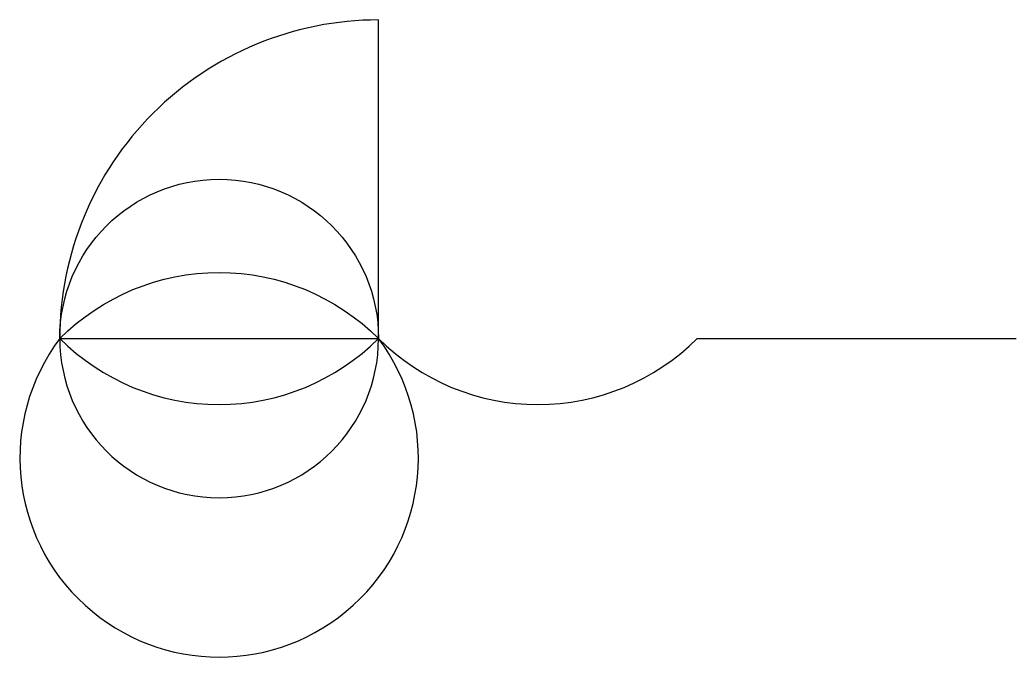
# Model space of a CAD drawing. Extents: x -1.2 to 30, y -10 to 10.
import ezdxf

# ---------------------------------------------------------------- set-up
doc = ezdxf.new("R2010")
doc.units = 0
doc.layers.get('0').update_dxf_attribs({"linetype": 'CONTINUOUS'})

msp = doc.modelspace()

# ---------------------------------------------------------------- linework, layer by layer
msp.add_lwpolyline([(0, 0), (10, 0), (10, 10, 0.414214)], format="xyb", close=True)
for points in [[(0, 0, -1), (10, 0)], [(5, 5, 1), (5, 5)], [(0, 0, -0.414214), (10, 0)], [(0, 0, 2), (10, 0)], [(0, 0, 0.414214), (10, 0)], [(0, 0, 1), (10, 0)], [(0, 0), (10, 0, 0.414214), (20, 0), (30, 0, -0.414214)]]:
    msp.add_lwpolyline(points, format="xyb")

doc.saveas('drawing.dxf')
